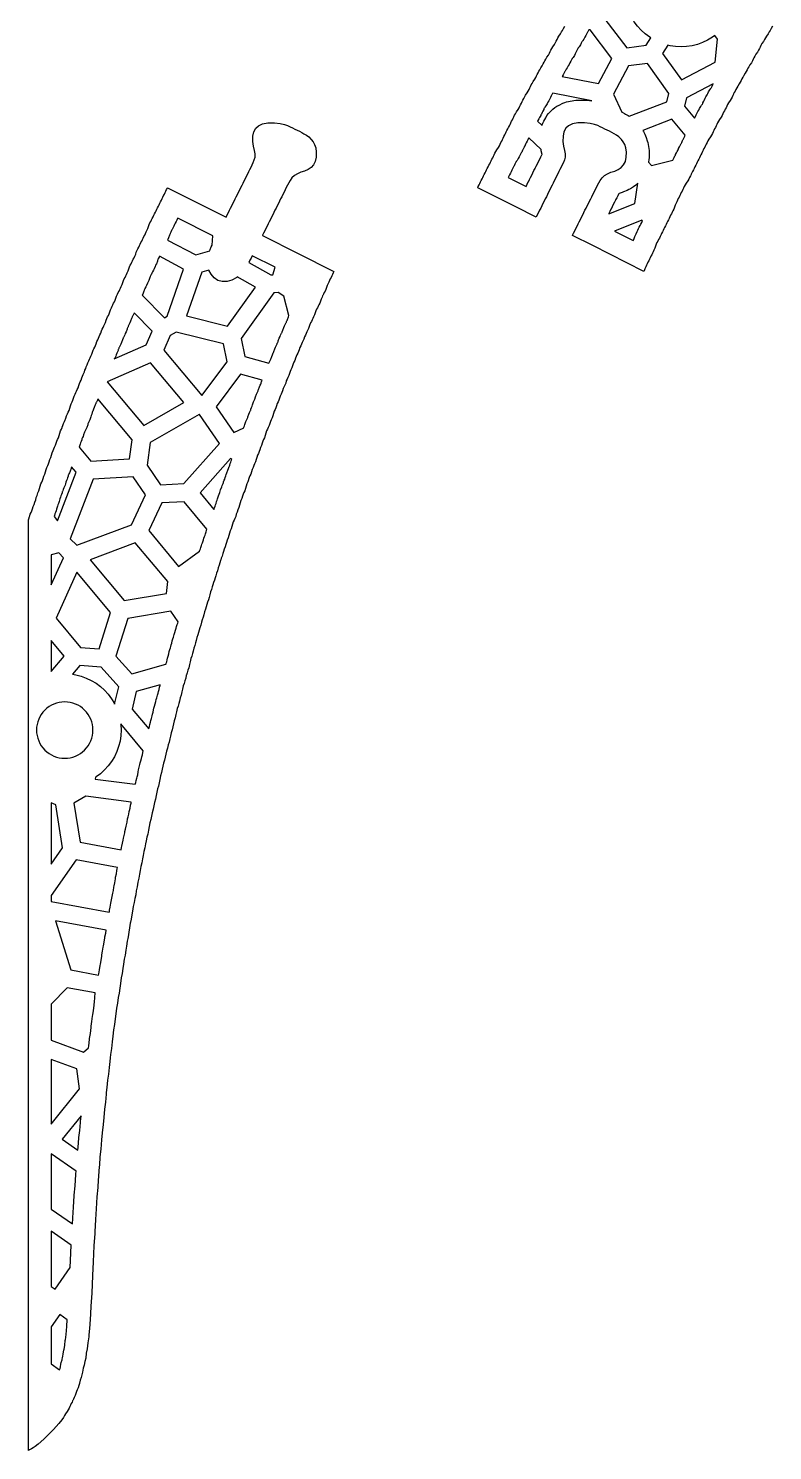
# Model space of a CAD drawing. Header units: millimetres. Extents: x -12 to 3175, y -37 to 611.
# Drawn here: x 1287.9 to 1451.6, y -12.7 to 300.1 of the extents above; entities that cross this region are included whole.
import ezdxf

# ---------------------------------------------------------------- set-up
doc = ezdxf.new("R2010")
doc.units = ezdxf.units.MM
doc.layers.add('default', color=7, linetype='Continuous')

msp = doc.modelspace()

# ---------------------------------------------------------------- linework, layer by layer
at = {"layer": 'default'}
for points in [[(1421.92, 300.6), (1421.19, 301.57), (1420.57, 302.62), (1420.05, 303.72), (1419.64, 304.86), (1419.34, 306.04), (1419.19, 307.07), (1417.58, 306.91), (1414.74, 302.15), (1419.55, 295.84), (1423.85, 296.41), (1424.85, 298.01), (1424.61, 298.15), (1423.63, 298.88), (1422.73, 299.69), (1421.92, 300.6)], [(1451.64, 300.58), (1451.3, 300.09), (1451.08, 299.68), (1450.86, 299.32), (1450.64, 298.91), (1450.3, 298.42), (1450.08, 298.02), (1449.86, 297.65), (1449.64, 297.24), (1449.3, 296.76), (1449.08, 296.35), (1448.88, 296), (1448.73, 295.66), (1448.53, 295.31), (1448.31, 294.91), (1447.97, 294.43), (1447.75, 294.02), (1447.55, 293.67), (1447.39, 293.33), (1447.19, 292.98), (1446.97, 292.57), (1446.64, 292.09), (1446.42, 291.69), (1446.22, 291.34), (1446.06, 291), (1445.86, 290.65), (1445.64, 290.24), (1445.3, 289.76), (1445.14, 289.46), (1445.14, 289.46), (1445.08, 289.35), (1444.88, 289), (1444.73, 288.66), (1444.53, 288.31), (1444.31, 287.91), (1443.97, 287.43), (1443.75, 287.02), (1443.55, 286.67), (1443.4, 286.33), (1443.21, 286), (1443.08, 285.7), (1443.06, 285.67), (1442.88, 285.33), (1442.73, 285), (1442.53, 284.65), (1442.31, 284.24), (1441.97, 283.76), (1441.75, 283.35), (1441.55, 283), (1441.4, 282.67), (1441.21, 282.33), (1441.06, 282), (1440.88, 281.67), (1440.73, 281.33), (1440.53, 280.98), (1440.31, 280.57), (1439.97, 280.09), (1439.75, 279.69), (1439.55, 279.34), (1439.4, 279), (1439.21, 278.67), (1439.06, 278.33), (1438.88, 278), (1438.73, 277.67), (1438.55, 277.33), (1438.39, 277), (1438.19, 276.65), (1437.97, 276.24), (1437.64, 275.76), (1437.42, 275.35), (1437.22, 275), (1437.06, 274.67), (1436.88, 274.33), (1436.73, 274), (1436.55, 273.67), (1436.4, 273.33), (1436.21, 273), (1436.06, 272.67), (1435.88, 272.33), (1435.73, 272), (1435.55, 271.67), (1435.4, 271.33), (1435.21, 271), (1435.06, 270.67), (1434.88, 270.33), (1434.73, 270), (1434.55, 269.67), (1434.4, 269.33), (1434.21, 269), (1434.06, 268.67), (1433.88, 268.33), (1433.76, 268.07), (1433.73, 268), (1433.55, 267.67), (1433.39, 267.33), (1433.19, 266.98), (1432.97, 266.57), (1432.64, 266.09), (1432.42, 265.69), (1432.22, 265.34), (1432.06, 265), (1431.88, 264.67), (1431.73, 264.33), (1431.55, 264), (1431.4, 263.67), (1431.21, 263.33), (1431.06, 263), (1430.88, 262.67), (1430.73, 262.33), (1430.55, 262), (1430.4, 261.65), (1430.21, 261.24), (1430.06, 260.76), (1429.88, 260.35), (1429.73, 260), (1429.55, 259.67), (1429.4, 259.33), (1429.21, 259), (1429.06, 258.67), (1428.88, 258.33), (1428.73, 258), (1428.55, 257.67), (1428.4, 257.33), (1428.21, 257), (1428.06, 256.67), (1427.88, 256.33), (1427.73, 256), (1427.55, 255.67), (1427.4, 255.33), (1427.21, 255), (1427.12, 254.8), (1427.06, 254.67), (1426.88, 254.33), (1426.73, 254), (1426.55, 253.67), (1426.4, 253.33), (1426.21, 253), (1426.06, 252.65), (1425.88, 252.24), (1425.73, 251.76), (1425.55, 251.35), (1425.4, 251), (1425.21, 250.67), (1425.06, 250.33), (1424.88, 250), (1424.73, 249.67), (1424.55, 249.33), (1424.4, 249), (1424.21, 248.67), (1424.06, 248.33), (1423.88, 248), (1423.73, 247.65), (1423.55, 247.24), (1423.4, 246.76), (1423.35, 246.66), (1412.08, 252.34), (1407.62, 254.58), (1407.62, 254.6), (1407.87, 255.1), (1408.12, 255.6), (1408.37, 256.1), (1408.62, 256.6), (1408.87, 257.1), (1409.12, 257.6), (1409.37, 258.1), (1409.62, 258.6), (1409.87, 259.1), (1410.12, 259.6), (1410.37, 260.1), (1410.62, 260.6), (1410.87, 261.1), (1411.12, 261.6), (1411.37, 262.1), (1411.62, 262.6), (1411.87, 263.1), (1412.12, 263.6), (1412.37, 264.1), (1412.62, 264.6), (1412.87, 265.1), (1413.13, 265.6), (1413.39, 266.12), (1413.71, 266.65), (1414.13, 267.21), (1414.68, 267.73), (1415.34, 268.14), (1416.09, 268.46), (1416.91, 268.74), (1417.66, 269.06), (1418.32, 269.49), (1418.86, 270.07), (1419.25, 270.82), (1419.46, 271.79), (1419.48, 272.89), (1419.33, 273.83), (1419.1, 274.54), (1418.79, 275.14), (1418.38, 275.7), (1417.85, 276.23), (1417.3, 276.64), (1416.76, 276.95), (1416.25, 277.22), (1415.75, 277.48), (1415.25, 277.73), (1414.75, 277.98), (1414.24, 278.23), (1413.73, 278.48), (1413.16, 278.72), (1412.46, 278.97), (1411.52, 279.19), (1410.25, 279.33), (1408.81, 279.31), (1407.61, 279.1), (1406.75, 278.71), (1406.15, 278.13), (1405.75, 277.38), (1405.54, 276.39), (1405.52, 275.24), (1405.66, 274.18), (1405.84, 273.28), (1405.98, 272.51), (1405.98, 271.8), (1405.84, 271.17), (1405.62, 270.62), (1405.37, 270.1), (1405.12, 269.6), (1404.87, 269.1), (1404.62, 268.6), (1404.37, 268.1), (1404.12, 267.6), (1403.87, 267.1), (1403.62, 266.6), (1403.37, 266.1), (1403.12, 265.6), (1402.87, 265.1), (1402.62, 264.6), (1402.37, 264.1), (1402.12, 263.6), (1401.87, 263.1), (1401.62, 262.6), (1401.37, 262.1), (1401.12, 261.6), (1400.87, 261.1), (1400.62, 260.6), (1400.37, 260.1), (1400.12, 259.6), (1399.87, 259.1), (1399.63, 258.61), (1395.16, 260.85), (1395.16, 260.85), (1386.77, 265.08), (1386.88, 265.33), (1387.06, 265.67), (1387.21, 266), (1387.4, 266.33)], [(1387.4, 266.33), (1387.55, 266.67), (1387.73, 267), (1387.88, 267.33), (1388.06, 267.67), (1388.21, 268), (1388.4, 268.33), (1388.55, 268.67), (1388.73, 269), (1388.88, 269.33), (1389.06, 269.67), (1389.21, 270), (1389.4, 270.33), (1389.55, 270.67), (1389.73, 271), (1389.88, 271.33), (1390.06, 271.67), (1390.21, 272), (1390.4, 272.33), (1390.55, 272.67), (1390.75, 273.02), (1390.97, 273.43), (1391.31, 273.91), (1391.53, 274.31), (1391.73, 274.66), (1391.88, 275), (1392.06, 275.33), (1392.21, 275.67), (1392.4, 276), (1392.55, 276.33), (1392.73, 276.67), (1392.88, 277), (1393.06, 277.33), (1393.21, 277.67), (1393.4, 278), (1393.55, 278.33), (1393.73, 278.67), (1393.88, 279), (1394.06, 279.33), (1394.21, 279.67), (1394.4, 280), (1394.55, 280.33), (1394.73, 280.67), (1394.88, 281), (1395.08, 281.35), (1395.3, 281.76), (1395.64, 282.24), (1395.86, 282.65), (1396.06, 283), (1396.21, 283.33), (1396.4, 283.67), (1396.55, 284), (1396.73, 284.33), (1396.88, 284.67), (1397.08, 285.02), (1397.3, 285.43), (1397.64, 285.91), (1397.86, 286.31), (1398.06, 286.66), (1398.21, 287), (1398.4, 287.33), (1398.55, 287.67), (1398.75, 288.02), (1398.97, 288.43), (1399.31, 288.91), (1399.53, 289.31), (1399.73, 289.66), (1399.88, 290), (1400.06, 290.33), (1400.22, 290.67), (1400.42, 291.02), (1400.64, 291.43), (1400.97, 291.91), (1401.19, 292.31), (1401.39, 292.66), (1401.55, 293), (1401.75, 293.35), (1401.97, 293.76), (1402.31, 294.24), (1402.53, 294.65), (1402.73, 295), (1402.88, 295.34), (1403.08, 295.69), (1403.3, 296.09), (1403.64, 296.57), (1403.86, 296.98), (1404.06, 297.33), (1404.22, 297.67), (1404.42, 298.02), (1404.64, 298.43), (1404.97, 298.91), (1405.2, 299.32), (1405.41, 299.68), (1405.64, 300.09), (1405.97, 300.57)], [(1410.56, 298.54), (1410.36, 298.18), (1410.08, 297.73), (1409.9, 297.46), (1409.8, 297.28), (1409.71, 297.13), (1409.54, 296.84), (1409.36, 296.51), (1409.08, 296.06), (1408.9, 295.8), (1408.81, 295.63), (1408.75, 295.53), (1408.67, 295.38), (1408.61, 295.26), (1408.39, 294.84), (1408.22, 294.54), (1408.03, 294.18), (1407.75, 293.73), (1407.57, 293.47), (1407.47, 293.3), (1407.42, 293.19), (1407.33, 293.05), (1407.28, 292.93), (1407.06, 292.5), (1406.89, 292.2), (1406.7, 291.85), (1406.42, 291.4), (1406.23, 291.13), (1406.14, 290.96), (1406.08, 290.86), (1406, 290.72), (1405.95, 290.6), (1405.73, 290.17), (1405.56, 289.87), (1405.37, 289.53), (1413.35, 287.97), (1416.3, 293.51), (1411.48, 299.82), (1411.22, 299.78), (1411.14, 299.63), (1411.08, 299.53), (1411, 299.38), (1410.95, 299.26), (1410.73, 298.84), (1410.56, 298.54)], [(1435.1, 296.6), (1433.92, 296.3), (1432.72, 296.12), (1431.5, 296.06), (1430.29, 296.12), (1429.08, 296.3), (1428.57, 296.43), (1427.44, 294.62), (1431.57, 288.77), (1439.02, 292.67), (1439.5, 297.76), (1438.93, 298.55), (1438.39, 298.15), (1437.35, 297.53), (1436.25, 297.01), (1435.1, 296.6)], [(1428.4, 283.97), (1428.8, 285.76), (1424.11, 292.41), (1419.95, 291.86), (1416.65, 285.65), (1418.47, 281.7), (1418.51, 281.68), (1418.56, 281.66), (1419.07, 281.39), (1419.31, 281.26), (1419.84, 280.94), (1420.07, 280.79), (1428.4, 283.97)], [(1435.22, 281.83), (1435.39, 282.13), (1435.58, 282.48), (1435.86, 282.94), (1436.04, 283.2), (1436.14, 283.37), (1436.19, 283.47), (1436.27, 283.61), (1436.32, 283.72), (1436.51, 284.09), (1436.59, 284.23), (1436.65, 284.37), (1436.84, 284.76), (1436.92, 284.91), (1436.99, 285.06), (1437.22, 285.5), (1437.39, 285.8), (1437.58, 286.15), (1437.86, 286.6), (1438.04, 286.87), (1438.14, 287.04), (1438.19, 287.14), (1438.27, 287.28), (1438.32, 287.39), (1438.51, 287.76), (1438.59, 287.9), (1438.6, 287.94), (1432.69, 284.84), (1432.28, 283.01), (1434.48, 280.38), (1434.51, 280.42), (1434.59, 280.57), (1434.65, 280.7), (1434.84, 281.09), (1434.92, 281.24), (1434.99, 281.39), (1435.22, 281.83)], [(1402.7, 281.75), (1403.31, 282.33), (1403.73, 282.69), (1404.18, 283), (1404.67, 283.25), (1405.53, 283.65), (1405.92, 283.81), (1406.32, 283.93), (1406.74, 284.02), (1407.94, 284.24), (1408.34, 284.29), (1408.75, 284.31), (1410.19, 284.33), (1410.81, 284.3), (1411.86, 284.18), (1403.28, 285.86), (1403.23, 285.8), (1403.14, 285.63), (1403.08, 285.53), (1403.01, 285.39), (1402.96, 285.28), (1402.77, 284.91), (1402.69, 284.76), (1402.62, 284.61), (1402.39, 284.17), (1402.22, 283.87), (1402.03, 283.52), (1401.75, 283.06), (1401.57, 282.8), (1401.47, 282.63), (1401.42, 282.53), (1401.34, 282.39), (1401.29, 282.28), (1401.1, 281.91), (1401.02, 281.77), (1400.96, 281.63), (1400.77, 281.24), (1400.69, 281.09), (1400.62, 280.94), (1400.39, 280.5), (1400.22, 280.2), (1400.03, 279.85), (1399.94, 279.7), (1400.95, 278.75), (1400.98, 278.87), (1401.13, 279.3), (1401.33, 279.7), (1401.72, 280.46), (1402, 280.93), (1402.33, 281.36), (1402.7, 281.75)], [(1290.18, 198.41), (1290.33, 198.93), (1290.52, 199.4), (1290.66, 199.91), (1290.85, 200.32), (1291, 200.68), (1291.18, 201.09), (1291.33, 201.6), (1291.52, 202.07), (1291.66, 202.59), (1291.85, 203.07), (1292, 203.57), (1292.18, 203.98), (1292.33, 204.35), (1292.52, 204.76), (1292.66, 205.26), (1292.85, 205.74), (1293, 206.26), (1293.18, 206.74), (1293.33, 207.24), (1293.52, 207.65), (1293.66, 208.02), (1293.72, 208.14), (1293.72, 208.14), (1293.85, 208.42), (1294, 208.91), (1294.18, 209.32), (1294.33, 209.68), (1294.52, 210.09), (1294.66, 210.59), (1294.85, 211.07), (1295, 211.57), (1295.18, 211.98), (1295.33, 212.35), (1295.36, 212.41), (1295.36, 212.41), (1295.52, 212.76), (1295.66, 213.24), (1295.85, 213.65), (1296, 214.02), (1296.06, 214.15), (1296.18, 214.42), (1296.33, 214.91), (1296.52, 215.32), (1296.66, 215.68), (1296.85, 216.09), (1297, 216.59), (1297.18, 217.07), (1297.33, 217.57), (1297.52, 217.98), (1297.66, 218.35), (1297.85, 218.76), (1298, 219.24), (1298.18, 219.65), (1298.33, 220), (1298.52, 220.34), (1298.66, 220.69), (1298.85, 221.09), (1299, 221.58), (1299.18, 221.98), (1299.18, 221.99), (1299.33, 222.35), (1299.52, 222.76), (1299.66, 223.24), (1299.85, 223.65), (1300, 224.02), (1300.18, 224.42), (1300.23, 224.58), (1300.23, 224.58), (1300.33, 224.91), (1300.52, 225.32), (1300.66, 225.68), (1300.85, 226.09), (1301, 226.57), (1301.18, 226.98), (1301.33, 227.33), (1301.52, 227.67), (1301.66, 228.02), (1301.85, 228.43), (1302, 228.91), (1302.18, 229.31), (1302.33, 229.66), (1302.52, 230), (1302.66, 230.35), (1302.85, 230.76), (1303, 231.24), (1303.18, 231.65), (1303.33, 232), (1303.52, 232.34), (1303.66, 232.69), (1303.85, 233.09), (1304, 233.57), (1304.18, 233.98), (1304.33, 234.33), (1304.52, 234.67), (1304.66, 235.02), (1304.85, 235.43), (1305, 235.91), (1305.18, 236.31), (1305.33, 236.66), (1305.52, 237), (1305.66, 237.35), (1305.85, 237.76), (1306, 238.24), (1306.18, 238.65), (1306.33, 239), (1306.52, 239.33), (1306.66, 239.67), (1306.85, 240), (1307, 240.35), (1307.18, 240.76), (1307.33, 241.24), (1307.4, 241.38), (1307.52, 241.65), (1307.66, 242), (1307.85, 242.33), (1308, 242.67), (1308.18, 243), (1308.33, 243.35), (1308.52, 243.76), (1308.66, 244.24), (1308.85, 244.65), (1309, 245), (1309.18, 245.33), (1309.33, 245.67), (1309.52, 246), (1309.66, 246.35), (1309.85, 246.76), (1310, 247.24), (1310.18, 247.65), (1310.33, 248), (1310.52, 248.33), (1310.66, 248.67), (1310.85, 249), (1311, 249.33), (1311.18, 249.67), (1311.33, 250.02), (1311.52, 250.43), (1311.66, 250.91), (1311.85, 251.31), (1312, 251.66), (1312.18, 252), (1312.33, 252.33), (1312.52, 252.67), (1312.66, 253), (1312.85, 253.33), (1313, 253.67), (1313.18, 254), (1313.33, 254.33), (1313.52, 254.67), (1313.66, 255), (1313.85, 255.34), (1314, 255.69), (1314.18, 256.09), (1314.33, 256.57), (1314.52, 256.98), (1314.66, 257.33), (1314.85, 257.67), (1315, 258), (1315.18, 258.33), (1315.33, 258.67), (1315.52, 259), (1315.66, 259.33), (1315.85, 259.67), (1316, 260), (1316.18, 260.33), (1316.33, 260.67), (1316.52, 261), (1316.66, 261.33), (1316.85, 261.67), (1317, 262), (1317.18, 262.33), (1317.33, 262.67), (1317.52, 263), (1317.66, 263.33), (1317.68, 263.37), (1317.7, 263.4), (1317.7, 263.4), (1317.85, 263.67), (1318, 264), (1318.18, 264.33), (1318.33, 264.67), (1318.52, 265), (1318.55, 265.08), (1331.41, 258.61), (1331.66, 259.1), (1331.91, 259.6), (1332.16, 260.1), (1332.41, 260.6), (1332.66, 261.1), (1332.91, 261.6), (1333.16, 262.1), (1333.41, 262.6), (1333.66, 263.1), (1333.91, 263.6), (1334.16, 264.1), (1334.41, 264.6), (1334.66, 265.1), (1334.91, 265.6), (1335.16, 266.1), (1335.41, 266.6), (1335.66, 267.1), (1335.91, 267.6), (1336.16, 268.1), (1336.41, 268.6), (1336.66, 269.1), (1336.91, 269.6), (1337.16, 270.1), (1337.4, 270.62), (1337.62, 271.17), (1337.77, 271.8), (1337.77, 272.51), (1337.63, 273.28), (1337.44, 274.18), (1337.3, 275.24), (1337.32, 276.39), (1337.54, 277.38), (1337.93, 278.13), (1338.54, 278.71), (1339.39, 279.1), (1340.6, 279.31), (1342.04, 279.33), (1343.3, 279.19), (1344.25, 278.97), (1344.94, 278.72), (1345.51, 278.48), (1346.03, 278.23), (1346.53, 277.98), (1347.03, 277.73), (1347.53, 277.48), (1348.04, 277.22), (1348.55, 276.95), (1349.08, 276.64), (1349.64, 276.23), (1350.16, 275.7), (1350.57, 275.14), (1350.88, 274.54), (1351.12, 273.83), (1351.26, 272.89), (1351.24, 271.79), (1351.03, 270.82), (1350.65, 270.07), (1350.1, 269.49), (1349.45, 269.06), (1348.69, 268.74), (1347.87, 268.46), (1347.12, 268.14), (1346.46, 267.73), (1345.91, 267.21), (1345.5, 266.65), (1345.18, 266.12), (1344.91, 265.6), (1344.66, 265.1), (1344.41, 264.6), (1344.16, 264.1), (1343.91, 263.6), (1343.66, 263.1), (1343.41, 262.6), (1343.16, 262.1), (1342.91, 261.6), (1342.66, 261.1), (1342.41, 260.6), (1342.16, 260.1), (1341.91, 259.6), (1341.66, 259.1), (1341.41, 258.6), (1341.16, 258.1), (1340.91, 257.6), (1340.66, 257.1), (1340.41, 256.6), (1340.16, 256.1), (1339.91, 255.6), (1339.66, 255.1), (1339.41, 254.6), (1339.4, 254.58), (1339.55, 254.51), (1347.15, 250.68), (1355.14, 246.66), (1355, 246.35), (1354.85, 246), (1354.66, 245.67), (1354.52, 245.33), (1354.33, 245), (1354.18, 244.67), (1354, 244.33), (1353.85, 243.98), (1353.66, 243.57), (1353.52, 243.09), (1353.33, 242.69), (1353.18, 242.34), (1353, 242), (1352.85, 241.67), (1352.66, 241.33), (1352.65, 241.29), (1352.52, 240.98), (1352.33, 240.57), (1352.18, 240.09), (1352, 239.69), (1351.85, 239.34), (1351.66, 239), (1351.52, 238.67), (1351.33, 238.33), (1351.18, 237.98), (1351, 237.57), (1350.85, 237.09), (1350.66, 236.69), (1350.52, 236.34), (1350.33, 236), (1350.18, 235.67), (1350, 235.33), (1349.9, 235.1), (1349.85, 234.98), (1349.66, 234.57), (1349.52, 234.09), (1349.33, 233.69), (1349.18, 233.34), (1349, 233), (1348.85, 232.65), (1348.66, 232.24), (1348.52, 231.76), (1348.33, 231.35), (1348.18, 231), (1348, 230.66), (1347.85, 230.31), (1347.66, 229.91), (1347.52, 229.43), (1347.33, 229.02), (1347.18, 228.67), (1347, 228.33), (1346.85, 227.98), (1346.66, 227.57), (1346.52, 227.09), (1346.33, 226.68), (1346.18, 226.32), (1346, 225.91), (1345.85, 225.42), (1345.66, 225.02), (1345.52, 224.65), (1345.33, 224.24), (1345.18, 223.76), (1345, 223.35), (1344.85, 222.98), (1344.66, 222.58), (1344.52, 222.09), (1344.33, 221.68), (1344.18, 221.32), (1344, 220.91), (1343.85, 220.42), (1343.66, 220.02), (1343.52, 219.65), (1343.33, 219.24), (1343.18, 218.76), (1343, 218.35), (1342.85, 217.98), (1342.66, 217.58), (1342.52, 217.09), (1342.33, 216.68), (1342.18, 216.32), (1342, 215.91), (1341.85, 215.42), (1341.85, 215.41), (1341.66, 214.93), (1341.52, 214.43), (1341.33, 214.02), (1341.18, 213.65), (1341, 213.24), (1340.85, 212.76), (1340.66, 212.35), (1340.52, 211.98), (1340.33, 211.57), (1340.18, 211.07), (1340, 210.59), (1339.85, 210.09), (1339.66, 209.68), (1339.52, 209.32), (1339.33, 208.91), (1339.18, 208.41), (1339, 207.93), (1338.85, 207.43), (1338.66, 207.02), (1338.52, 206.65), (1338.33, 206.24), (1338.18, 205.74), (1338, 205.26), (1337.85, 204.76), (1337.66, 204.35), (1337.52, 203.98), (1337.33, 203.57), (1337.18, 203.07), (1337, 202.59), (1336.85, 202.09), (1336.66, 201.68), (1336.52, 201.32), (1336.33, 200.91), (1336.32, 200.86), (1336.18, 200.4), (1336, 199.93), (1335.85, 199.41), (1335.66, 198.93), (1335.52, 198.43), (1335.33, 198.02), (1335.18, 197.65), (1335, 197.24), (1334.85, 196.74), (1334.66, 196.26), (1334.52, 195.74), (1334.33, 195.26), (1334.18, 194.74), (1334, 194.26), (1333.85, 193.74), (1333.66, 193.26), (1333.52, 192.76), (1333.33, 192.35), (1333.33, 192.34), (1333.33, 192.34), (1333.18, 191.98), (1333, 191.57), (1332.85, 191.07), (1332.66, 190.59), (1332.52, 190.07), (1332.33, 189.59), (1332.18, 189.07), (1332, 188.59), (1331.85, 188.07), (1331.66, 187.59), (1331.52, 187.07), (1331.33, 186.59), (1331.18, 186.07), (1331, 185.59), (1330.85, 185.07), (1330.66, 184.59), (1330.52, 184.07), (1330.33, 183.59), (1330.23, 183.23), (1330.18, 183.07), (1330, 182.59), (1329.85, 182.05), (1329.66, 181.5), (1329.52, 180.83), (1329.33, 180.28), (1329.18, 179.74), (1329, 179.26), (1328.85, 178.74), (1328.66, 178.26), (1328.52, 177.74), (1328.33, 177.26), (1328.18, 176.72), (1328, 176.17), (1327.85, 175.5), (1327.66, 174.95), (1327.52, 174.41), (1327.33, 173.93), (1327.18, 173.41), (1327, 172.92), (1326.85, 172.39), (1326.66, 171.83), (1326.52, 171.17), (1326.33, 170.61), (1326.18, 170.06), (1326, 169.5), (1325.85, 168.83), (1325.66, 168.28), (1325.52, 167.74), (1325.33, 167.26), (1325.18, 166.72), (1325, 166.17), (1324.85, 165.5), (1324.66, 164.94), (1324.52, 164.39), (1324.33, 163.83), (1324.18, 163.17), (1324, 162.61), (1323.85, 162.06), (1323.66, 161.5), (1323.52, 160.81), (1323.33, 160.19), (1323.18, 159.5), (1323, 158.94), (1322.85, 158.39), (1322.69, 157.93), (1322.66, 157.83), (1322.52, 157.17), (1322.33, 156.61), (1322.18, 156.06), (1322, 155.5), (1321.85, 154.81), (1321.66, 154.18), (1321.52, 153.48), (1321.33, 152.85), (1321.18, 152.17), (1321, 151.61), (1320.85, 151.06), (1320.66, 150.5), (1320.52, 149.81), (1320.33, 149.18), (1320.18, 148.48), (1320, 147.85), (1319.85, 147.15), (1319.66, 146.52), (1319.52, 145.82), (1319.33, 145.18), (1319.18, 144.48), (1319, 143.85), (1318.85, 143.15), (1318.66, 142.52), (1318.52, 141.82), (1318.33, 141.18), (1318.18, 140.48), (1318, 139.85), (1317.85, 139.15), (1317.66, 138.52), (1317.52, 137.82), (1317.33, 137.18), (1317.18, 136.46), (1317, 135.76), (1316.85, 134.91), (1316.66, 134.2), (1316.52, 133.48), (1316.33, 132.85), (1316.18, 132.13), (1316, 131.43), (1315.85, 130.57), (1315.66, 129.87), (1315.52, 129.13), (1315.33, 128.43), (1315.18, 127.57), (1315, 126.87), (1314.85, 126.13), (1314.66, 125.42), (1314.52, 124.55), (1314.33, 123.78), (1314.18, 122.91), (1314, 122.2), (1313.85, 121.46), (1313.66, 120.76), (1313.52, 119.89), (1313.33, 119.11), (1313.18, 118.22), (1313, 117.44), (1312.85, 116.56), (1312.66, 115.78), (1312.52, 114.89), (1312.33, 114.11), (1312.18, 113.2), (1312, 112.35), (1311.85, 111.31), (1311.66, 110.46), (1311.52, 109.56), (1311.33, 108.77), (1311.18, 107.87), (1311, 107.02), (1310.85, 105.98), (1310.66, 105.13), (1310.52, 104.21), (1310.38, 103.57), (1310.33, 103.35), (1310.18, 102.29), (1310, 101.37), (1309.85, 100.3), (1309.77, 99.93), (1309.66, 99.37), (1309.52, 98.3), (1309.33, 97.37), (1309.18, 96.3), (1309, 95.37), (1308.85, 94.3), (1308.66, 93.37), (1308.52, 92.28), (1308.33, 91.28), (1308.18, 90.06), (1308.09, 89.57), (1308, 89.05), (1307.85, 87.95), (1307.66, 86.94), (1307.52, 85.7), (1307.33, 84.63), (1307.18, 83.37), (1307, 82.29), (1306.85, 81.02), (1306.66, 79.87), (1306.52, 78.44), (1306.33, 77.22), (1306.18, 75.76), (1306, 74.46), (1305.92, 73.67), (1305.85, 72.87), (1305.66, 71.57), (1305.52, 70.1), (1305.33, 68.79), (1305.18, 67.16), (1305.05, 66.1), (1305, 65.72), (1304.85, 63.93), (1304.66, 62.4), (1304.52, 60.59), (1304.33, 59.07), (1304.18, 57.24), (1304, 55.64), (1303.85, 53.65), (1303.66, 51.9), (1303.54, 50.11), (1303.52, 49.7), (1303.33, 47.73), (1303.2, 45.48), (1303.18, 45.22), (1303, 43.1), (1302.85, 40.5), (1302.66, 38.15), (1302.53, 35.41), (1302.52, 35.07), (1302.33, 32.35), (1302.18, 28.87), (1302, 25.8), (1301.85, 21.93), (1301.66, 19.09), (1301.58, 17.41), (1301.52, 16.18), (1301.33, 14.2), (1301.22, 12.79), (1301.18, 12.34), (1301, 11.03), (1300.85, 9.73), (1300.66, 8.73), (1300.52, 7.67), (1300.33, 6.89), (1300.18, 6.13), (1300, 5.43), (1299.85, 4.59), (1299.66, 3.96), (1299.52, 3.39), (1299.33, 2.83), (1299.18, 2.17), (1299.15, 2.06), (1299.15, 2.06), (1299, 1.61), (1298.85, 1.1), (1298.66, 0.68), (1298.52, 0.32), (1298.33, -0.09), (1298.18, -0.57), (1298, -0.98), (1297.85, -1.33), (1297.66, -1.67), (1297.62, -1.75), (1297.62, -1.75), (1297.52, -2), (1297.33, -2.33), (1297.18, -2.67), (1297, -3), (1296.85, -3.34), (1296.64, -3.69), (1296.42, -4.09), (1296.09, -4.58), (1295.86, -4.99), (1295.62, -5.37), (1295.3, -5.88), (1294.61, -6.72), (1293.43, -8.04), (1291.32, -10.15), (1290.07, -11.26), (1289.38, -11.8), (1289.17, -11.92), (1288.94, -12.05), (1288.57, -12.28), (1288.16, -12.5), (1287.92, -12.67), (1287.92, -11.4), (1287.92, 4.97), (1287.92, 14.32), (1287.92, 22), (1287.92, 26.87), (1287.92, 39.03), (1287.92, 43.9), (1287.92, 52.66), (1287.92, 56.71), (1287.92, 75.15), (1287.92, 79.41), (1287.92, 80.3), (1287.92, 86.07), (1287.92, 105.8), (1287.92, 111.1), (1287.92, 128.72), (1287.92, 136.31), (1287.92, 153.56), (1287.92, 155.27), (1287.92, 167.14), (1287.92, 171.25), (1287.92, 183.21), (1287.92, 187.31), (1287.92, 192), (1288, 192.26), (1288.18, 192.74), (1288.23, 192.89), (1288.23, 192.89), (1288.33, 193.24), (1288.52, 193.65), (1288.66, 194.02), (1288.85, 194.43), (1289, 194.93), (1289.18, 195.41), (1289.33, 195.93), (1289.52, 196.41), (1289.66, 196.93), (1289.85, 197.41), (1290, 197.93), (1290.18, 198.41)], [(1424.27, 274.6), (1424.42, 273.66), (1424.47, 273.24), (1424.48, 272.81), (1424.46, 271.71), (1424.43, 271.22), (1424.35, 270.73), (1424.34, 270.69), (1424.98, 269.93), (1429.7, 271.15), (1429.84, 271.42), (1429.92, 271.57), (1429.98, 271.7), (1430.17, 272.09), (1430.25, 272.23), (1430.31, 272.37), (1430.51, 272.76), (1430.59, 272.9), (1430.65, 273.04), (1430.84, 273.42), (1430.92, 273.57), (1430.98, 273.7), (1431.17, 274.09), (1431.25, 274.23), (1431.31, 274.37), (1431.51, 274.76), (1431.59, 274.9), (1431.65, 275.04), (1431.84, 275.42), (1431.92, 275.57), (1431.98, 275.7), (1432.17, 276.09), (1432.25, 276.23), (1432.31, 276.37), (1432.43, 276.6), (1429.5, 280.11), (1423.09, 277.66), (1423.22, 277.45), (1423.53, 276.86), (1423.7, 276.49), (1423.84, 276.12), (1424.08, 275.41), (1424.19, 275.01), (1424.27, 274.6)], [(1398.41, 267.35), (1398.65, 267.84), (1398.9, 268.33), (1398.91, 268.35), (1399.15, 268.84), (1399.4, 269.33), (1399.41, 269.35), (1399.65, 269.84), (1399.9, 270.33), (1399.91, 270.35), (1400.15, 270.84), (1400.4, 271.33), (1400.41, 271.35), (1400.65, 271.83), (1400.87, 272.28), (1400.92, 272.39), (1400.76, 273.15), (1400.7, 273.51), (1398, 276.04), (1397.96, 275.96), (1397.77, 275.58), (1397.69, 275.43), (1397.63, 275.3), (1397.44, 274.91), (1397.36, 274.77), (1397.3, 274.63), (1397.1, 274.24), (1397.02, 274.1), (1396.96, 273.96), (1396.77, 273.58), (1396.69, 273.43), (1396.63, 273.3), (1396.44, 272.91), (1396.35, 272.76), (1396.29, 272.61), (1396.06, 272.17), (1395.89, 271.87), (1395.7, 271.52), (1395.42, 271.06), (1395.23, 270.8), (1395.14, 270.63), (1395.08, 270.53), (1395.01, 270.39), (1394.96, 270.28), (1394.77, 269.91), (1394.69, 269.77), (1394.63, 269.63), (1394.44, 269.24), (1394.36, 269.1), (1394.3, 268.96), (1394.1, 268.58), (1394.02, 268.43), (1393.96, 268.3), (1393.77, 267.91), (1393.69, 267.77), (1393.63, 267.63), (1393.47, 267.3), (1397.4, 265.33), (1397.41, 265.35), (1397.65, 265.84), (1397.9, 266.33), (1397.91, 266.35), (1398.15, 266.84), (1398.4, 267.33), (1398.41, 267.35)], [(1418.86, 264.14), (1418.55, 264.02), (1417.89, 263.79), (1417.81, 263.76), (1417.77, 263.68), (1417.58, 263.32), (1417.34, 262.86), (1417.1, 262.37), (1417.09, 262.35), (1416.84, 261.86), (1416.6, 261.38), (1416.59, 261.35), (1416.34, 260.86), (1416.1, 260.38), (1416.09, 260.35), (1415.84, 259.86), (1415.6, 259.38), (1415.59, 259.35), (1415.58, 259.34), (1415.59, 259.34), (1421.33, 261.63), (1422, 266.1), (1421.96, 266.06), (1421.52, 265.65), (1421.03, 265.29), (1420.37, 264.86), (1420, 264.65), (1419.62, 264.46), (1418.86, 264.14)], [(1328.16, 252.06), (1328.34, 252.46), (1328.47, 254.49), (1320.78, 258.36), (1320.75, 258.3), (1320.56, 257.91), (1320.48, 257.77), (1320.41, 257.63), (1320.22, 257.24), (1320.14, 257.1), (1320.08, 256.96), (1319.89, 256.58), (1319.81, 256.43), (1319.75, 256.3), (1319.56, 255.91), (1319.48, 255.77), (1319.41, 255.63), (1319.23, 255.26), (1319.17, 255.14), (1319.12, 255.03), (1319.07, 254.91), (1319.01, 254.8), (1318.96, 254.62), (1318.73, 254.02), (1318.57, 253.67), (1318.53, 253.57), (1324.72, 250.28), (1327.83, 251.21), (1327.91, 251.46), (1328.16, 252.06)], [(1421.83, 255.41), (1421.92, 255.56), (1421.98, 255.7), (1422.17, 256.09), (1422.25, 256.23), (1422.31, 256.37), (1422.51, 256.76), (1422.59, 256.9), (1422.65, 257.04), (1422.84, 257.42), (1422.92, 257.57), (1422.98, 257.7), (1423.03, 257.8), (1422.85, 257.93), (1416.85, 255.53), (1421, 253.44), (1421.05, 253.54), (1421.1, 253.71), (1421.33, 254.31), (1421.49, 254.66), (1421.61, 254.95), (1421.83, 255.41)], [(1316.5, 249.48), (1316.45, 249.36), (1316.4, 249.24), (1316.35, 249.13), (1316.29, 248.95), (1316.07, 248.35), (1315.91, 248.01), (1315.78, 247.72), (1315.56, 247.26), (1315.48, 247.11), (1315.41, 246.96), (1315.22, 246.58), (1315.14, 246.43), (1315.08, 246.3), (1314.9, 245.92), (1314.83, 245.81), (1314.78, 245.69), (1314.73, 245.57), (1314.68, 245.46), (1314.63, 245.29), (1314.4, 244.69), (1314.24, 244.34), (1314.12, 244.05), (1313.9, 243.59), (1313.81, 243.44), (1313.75, 243.3), (1313.56, 242.92), (1313.5, 242.81), (1313.45, 242.69), (1313.4, 242.57), (1313.35, 242.46), (1313.29, 242.29), (1313.07, 241.69), (1312.95, 241.44), (1317.84, 236.47), (1318.45, 236.82), (1322.05, 247.17), (1316.76, 249.98), (1316.75, 249.96), (1316.56, 249.59), (1316.5, 249.48)], [(1342.17, 247.59), (1337.16, 250.11), (1337.16, 250.1), (1336.91, 249.6), (1336.66, 249.1), (1336.41, 248.6), (1341.22, 245.88), (1341.72, 245.94), (1342.17, 247.59)], [(1331.74, 234.61), (1337.88, 243.18), (1333.88, 245.44), (1333.76, 245.33), (1332.69, 244.74), (1331.62, 244.43), (1330.56, 244.42), (1329.62, 244.69), (1328.81, 245.23), (1328.1, 246.03), (1327.6, 246.95), (1327.6, 246.97), (1326.06, 246.5), (1322.7, 236.87), (1331.74, 234.61)], [(1341.11, 227.08), (1341.16, 227.2), (1341.22, 227.38), (1341.44, 227.97), (1341.59, 228.29), (1341.7, 228.56), (1341.78, 228.75), (1341.83, 228.86), (1341.89, 229.05), (1342.11, 229.65), (1342.27, 229.99), (1342.39, 230.28), (1342.61, 230.73), (1342.67, 230.85), (1342.73, 230.97), (1342.78, 231.09), (1342.83, 231.2), (1342.89, 231.38), (1343.11, 231.98), (1343.27, 232.33), (1343.39, 232.62), (1343.61, 233.06), (1343.67, 233.18), (1343.73, 233.31), (1343.78, 233.43), (1343.83, 233.54), (1343.89, 233.71), (1344.11, 234.31), (1344.27, 234.66), (1344.39, 234.95), (1344.61, 235.39), (1344.67, 235.51), (1344.73, 235.64), (1344.78, 235.76), (1344.83, 235.87), (1344.89, 236.05), (1345.11, 236.65), (1345.25, 236.95), (1344.08, 241.25), (1342.83, 242.03), (1341.9, 241.93), (1334.71, 231.88), (1335.51, 227.93), (1340.84, 226.45), (1340.92, 226.62), (1341.03, 226.89), (1341.11, 227.08)], [(1310.9, 236.92), (1310.83, 236.81), (1310.78, 236.69), (1310.73, 236.57), (1310.68, 236.46), (1310.63, 236.29), (1310.4, 235.69), (1310.24, 235.34), (1310.12, 235.05), (1309.9, 234.61), (1309.84, 234.49), (1309.78, 234.36), (1309.73, 234.24), (1309.68, 234.13), (1309.63, 233.95), (1309.4, 233.35), (1309.24, 233.01), (1309.12, 232.72), (1308.9, 232.27), (1308.84, 232.15), (1308.78, 232.03), (1308.73, 231.91), (1308.68, 231.8), (1308.63, 231.62), (1308.4, 231.02), (1308.24, 230.67), (1308.12, 230.38), (1307.9, 229.94), (1307.84, 229.82), (1307.78, 229.69), (1307.73, 229.57), (1307.68, 229.46), (1307.63, 229.29), (1307.4, 228.69), (1307.24, 228.34), (1307.12, 228.05), (1306.9, 227.61), (1306.84, 227.49), (1306.82, 227.44), (1313.85, 230.52), (1315.13, 233.51), (1311.19, 237.52), (1311.15, 237.44), (1311.08, 237.3), (1310.9, 236.92)], [(1330.87, 230.7), (1320.39, 233.33), (1319.07, 232.56), (1317.7, 229.35), (1326.07, 219.35), (1331.66, 226.81), (1330.87, 230.7)], [(1305.26, 222.39), (1313.28, 212.81), (1322.11, 217.84), (1314.8, 226.57), (1305.26, 222.39)], [(1335.54, 213), (1335.77, 213.62), (1335.92, 213.95), (1336.03, 214.23), (1336.11, 214.41), (1336.16, 214.53), (1336.22, 214.71), (1336.44, 215.3), (1336.58, 215.62), (1336.7, 215.89), (1336.77, 216.07), (1336.82, 216.17), (1336.87, 216.35), (1337, 216.73), (1337.11, 217.02), (1337.2, 217.33), (1337.44, 217.96), (1337.58, 218.28), (1337.7, 218.56), (1337.78, 218.75), (1337.83, 218.86), (1337.88, 219.05), (1338.11, 219.64), (1338.25, 219.95), (1338.36, 220.23), (1338.44, 220.41), (1338.5, 220.53), (1338.55, 220.71), (1338.78, 221.3), (1338.92, 221.62), (1339.03, 221.89), (1339.11, 222.08), (1339.16, 222.2), (1339.22, 222.38), (1339.35, 222.72), (1334.58, 224.04), (1329.23, 216.9), (1333.12, 211.23), (1335.29, 212.27), (1335.33, 212.4), (1335.45, 212.69), (1335.54, 213)], [(1302.9, 217.94), (1302.84, 217.82), (1302.78, 217.69), (1302.73, 217.57), (1302.68, 217.46), (1302.63, 217.29), (1302.4, 216.7), (1302.26, 216.38), (1302.15, 216.11), (1302.07, 215.93), (1302.03, 215.83), (1301.97, 215.65), (1301.85, 215.27), (1301.73, 214.98), (1301.64, 214.67), (1301.41, 214.04), (1301.26, 213.72), (1301.15, 213.44), (1301.07, 213.25), (1301.02, 213.14), (1300.96, 212.95), (1300.74, 212.36), (1300.59, 212.05), (1300.48, 211.77), (1300.4, 211.59), (1300.35, 211.47), (1300.29, 211.29), (1300.07, 210.7), (1299.93, 210.38), (1299.82, 210.11), (1299.74, 209.93), (1299.69, 209.83), (1299.64, 209.65), (1299.51, 209.27), (1299.4, 208.98), (1299.31, 208.67), (1299.07, 208.04), (1299.05, 208), (1301.62, 204.93), (1310.19, 205.44), (1310.73, 209.63), (1303.21, 218.61), (1303.12, 218.38), (1302.9, 217.94)], [(1325.57, 215.16), (1325.51, 215.17), (1314.68, 209), (1314.04, 204.04), (1316.98, 199.76), (1322.11, 199.99), (1329.94, 208.8), (1325.57, 215.16)], [(1297.07, 202.71), (1296.93, 202.39), (1296.82, 202.11), (1296.74, 201.93), (1296.69, 201.83), (1296.64, 201.65), (1296.51, 201.28), (1296.41, 201), (1296.32, 200.69), (1296.18, 200.28), (1296.07, 199.98), (1295.97, 199.67), (1295.74, 199.04), (1295.6, 198.72), (1295.48, 198.44), (1295.41, 198.26), (1295.36, 198.16), (1295.31, 197.98), (1295.18, 197.61), (1295.08, 197.33), (1294.99, 197.03), (1294.85, 196.62), (1294.74, 196.34), (1294.65, 196.03), (1294.52, 195.62), (1294.41, 195.34), (1294.32, 195.03), (1294.18, 194.62), (1294.08, 194.34), (1293.99, 194.03), (1293.85, 193.61), (1293.73, 193.32), (1293.64, 193), (1293.55, 192.76), (1294.34, 191.81), (1298.45, 202.49), (1297.42, 203.71), (1297.4, 203.65), (1297.31, 203.34), (1297.07, 202.71)], [(1328.87, 194.69), (1329, 195.06), (1329.1, 195.33), (1329.19, 195.64), (1329.33, 196.05), (1329.44, 196.33), (1329.52, 196.64), (1329.66, 197.05), (1329.77, 197.33), (1329.86, 197.64), (1330, 198.05), (1330.11, 198.35), (1330.2, 198.66), (1330.44, 199.29), (1330.58, 199.61), (1330.7, 199.89), (1330.77, 200.07), (1330.82, 200.17), (1330.87, 200.35), (1331, 200.72), (1331.1, 201), (1331.19, 201.31), (1331.33, 201.72), (1331.44, 202.02), (1331.54, 202.33), (1331.77, 202.96), (1331.92, 203.28), (1332.03, 203.56), (1332.1, 203.74), (1332.15, 203.84), (1332.2, 204.02), (1332.33, 204.4), (1332.45, 204.69), (1332.54, 205), (1332.64, 205.26), (1332.4, 205.55), (1325.68, 197.99), (1328.74, 194.33), (1328.77, 194.4), (1328.82, 194.51), (1328.87, 194.69)], [(1313.67, 197.52), (1310.95, 201.48), (1302.14, 200.95), (1297.11, 187.86), (1298.59, 186.42), (1310.58, 190.94), (1313.67, 197.52)], [(1325.66, 185.38), (1325.77, 185.66), (1325.86, 185.97), (1325.99, 186.38), (1326.1, 186.66), (1326.19, 186.97), (1326.33, 187.38), (1326.44, 187.66), (1326.52, 187.97), (1326.66, 188.38), (1326.77, 188.66), (1326.86, 188.97), (1326.99, 189.38), (1327.1, 189.66), (1327.19, 189.96), (1322.15, 195.98), (1317.26, 195.77), (1314.39, 189.66), (1320.97, 181.8), (1325.58, 185.13), (1325.66, 185.38)], [(1294.58, 184.74), (1292.92, 184.36), (1292.92, 177.7), (1295.66, 183.69), (1294.58, 184.74)], [(1318.31, 175.86), (1318.56, 178.45), (1311.42, 186.98), (1301.51, 183.25), (1309.02, 174.27), (1318.31, 175.86)], [(1305.99, 171.66), (1298.6, 180.49), (1293.99, 170.42), (1299.38, 163.98), (1303.48, 163.65), (1305.99, 171.66)], [(1318.16, 160.29), (1318.21, 160.37), (1318.25, 160.51), (1318.35, 160.82), (1318.44, 161.25), (1318.53, 161.6), (1318.67, 162.05), (1318.78, 162.56), (1318.92, 163.07), (1319.06, 163.49), (1319.17, 163.91), (1319.25, 164.18), (1319.36, 164.5), (1319.45, 164.92), (1319.58, 165.41), (1319.72, 165.83), (1319.84, 166.24), (1319.92, 166.52), (1320.02, 166.83), (1320.12, 167.25), (1320.25, 167.75), (1320.4, 168.18), (1320.51, 168.6), (1320.66, 169.03), (1320.76, 169.3), (1320.84, 169.6), (1319.22, 171.96), (1309.77, 170.34), (1307.16, 162.01), (1310.64, 158.13), (1318.16, 160.29)], [(1292.92, 165.46), (1292.92, 158.65), (1295.77, 162.05), (1292.92, 165.46)], [(1303.96, 159.6), (1299.25, 159.97), (1297.64, 158.05), (1298.32, 157.95), (1299.5, 157.65), (1300.65, 157.24), (1301.75, 156.72), (1302.79, 156.1), (1303.77, 155.37), (1304.67, 154.56), (1305.49, 153.65), (1306.21, 152.68), (1306.84, 151.63), (1306.89, 151.52), (1307.8, 155.31), (1303.96, 159.6)], [(1314.53, 146.59), (1314.66, 147.04), (1314.77, 147.55), (1314.87, 147.92), (1315, 148.37), (1315.11, 148.89), (1315.2, 149.26), (1315.33, 149.7), (1315.44, 150.22), (1315.53, 150.59), (1315.67, 151.05), (1315.78, 151.56), (1315.92, 152.07), (1316.06, 152.49), (1316.17, 152.91), (1316.25, 153.18), (1316.35, 153.49), (1316.44, 153.91), (1316.53, 154.26), (1316.66, 154.71), (1316.77, 155.22), (1316.87, 155.59), (1316.92, 155.77), (1311.66, 154.26), (1310.74, 150.4), (1314.4, 146.03), (1314.44, 146.22), (1314.53, 146.59)], [(1302.07, 146.4), (1301.99, 147), (1301.84, 147.59), (1301.63, 148.16), (1301.37, 148.71), (1301.06, 149.23), (1300.7, 149.72), (1300.29, 150.17), (1299.84, 150.58), (1299.35, 150.94), (1298.83, 151.26), (1298.28, 151.52), (1297.7, 151.72), (1297.11, 151.87), (1296.51, 151.96), (1295.9, 151.99), (1295.3, 151.96), (1294.69, 151.87), (1294.1, 151.72), (1293.53, 151.52), (1292.98, 151.26), (1292.46, 150.94), (1291.97, 150.58), (1291.52, 150.17), (1291.11, 149.72), (1290.75, 149.23), (1290.44, 148.71), (1290.18, 148.16), (1289.97, 147.59), (1289.82, 147), (1289.73, 146.4), (1289.7, 145.79), (1289.73, 145.18), (1289.82, 144.58), (1289.97, 143.99), (1290.18, 143.42), (1290.44, 142.87), (1290.75, 142.34), (1291.11, 141.85), (1291.52, 141.4), (1291.97, 141), (1292.46, 140.63), (1292.98, 140.32), (1293.53, 140.06), (1294.1, 139.86), (1294.69, 139.71), (1295.3, 139.62), (1295.9, 139.59), (1296.51, 139.62), (1297.11, 139.71), (1297.7, 139.86), (1298.28, 140.06), (1298.83, 140.32), (1299.35, 140.63), (1299.84, 141), (1300.29, 141.4), (1300.7, 141.85), (1301.06, 142.34), (1301.37, 142.87), (1301.63, 143.42), (1301.84, 143.99), (1301.99, 144.58), (1302.07, 145.18), (1302.1, 145.79), (1302.07, 146.4)], [(1311.44, 133.88), (1311.53, 134.24), (1311.66, 134.69), (1311.77, 135.22), (1311.83, 135.47), (1311.96, 135.97), (1312.07, 136.62), (1312.16, 137.03), (1312.31, 137.6), (1312.43, 138.19), (1312.53, 138.58), (1312.66, 139.03), (1312.77, 139.55), (1312.87, 139.92), (1313, 140.37), (1313.11, 140.89), (1313.19, 141.23), (1308.22, 147.18), (1308.24, 147), (1308.3, 145.79), (1308.24, 144.57), (1308.07, 143.37), (1307.77, 142.19), (1307.36, 141.04), (1306.84, 139.94), (1306.21, 138.9), (1305.49, 137.92), (1304.67, 137.02), (1303.77, 136.2), (1302.79, 135.48), (1302.68, 135.41), (1302.59, 135.01), (1311.44, 133.88)], [(1293.92, 129.36), (1292.92, 129.76), (1292.92, 116.33), (1295.45, 119.91), (1293.92, 129.36)], [(1308.47, 120.27), (1308.61, 120.89), (1308.74, 121.6), (1308.83, 122.02), (1308.98, 122.59), (1309.1, 123.19), (1309.16, 123.46), (1309.29, 123.96), (1309.4, 124.62), (1309.47, 124.94), (1309.61, 125.56), (1309.74, 126.27), (1309.83, 126.69), (1309.98, 127.26), (1310.1, 127.86), (1310.16, 128.13), (1310.29, 128.64), (1310.4, 129.29), (1310.49, 129.69), (1310.56, 129.96), (1300.57, 131.24), (1297.91, 129.74), (1299.3, 121.14), (1308.32, 119.46), (1308.4, 119.94), (1308.47, 120.27)], [(1305.69, 105.71), (1305.73, 105.92), (1305.78, 106.18), (1305.92, 106.87), (1306.05, 107.73), (1306.11, 108.08), (1306.27, 108.81), (1306.4, 109.59), (1306.46, 109.92), (1306.61, 110.54), (1306.73, 111.27), (1306.78, 111.52), (1306.92, 112.2), (1307.05, 113.06), (1307.11, 113.41), (1307.27, 114.14), (1307.4, 114.92), (1307.46, 115.26), (1307.53, 115.54), (1298.45, 117.23), (1292.92, 109.38), (1292.92, 108.08), (1305.69, 105.71)], [(1303.41, 92.18), (1303.58, 93.07), (1303.71, 94.04), (1303.76, 94.34), (1303.92, 95.13), (1304.04, 96.06), (1304.09, 96.34), (1304.25, 97.13), (1304.38, 98.06), (1304.43, 98.34), (1304.58, 99.13), (1304.71, 100.06), (1304.76, 100.34), (1304.92, 101.13), (1305.01, 101.77), (1293.89, 103.83), (1297.27, 93.04), (1303.37, 91.91), (1303.41, 92.18)], [(1300.04, 74.98), (1301.15, 75.88), (1301.22, 76.37), (1301.36, 77.73), (1301.39, 77.96), (1301.55, 79.08), (1301.69, 80.39), (1301.73, 80.66), (1301.89, 81.7), (1302.03, 82.87), (1302.07, 83.13), (1302.23, 84.09), (1302.37, 85.22), (1302.4, 85.47), (1302.49, 85.97), (1302.57, 87.98), (1296.41, 89.13), (1292.92, 85.5), (1292.92, 77.58), (1300.04, 74.98)], [(1292.92, 59.15), (1299.17, 66.87), (1298.59, 71.25), (1292.92, 73.32), (1292.92, 59.15)], [(1299.03, 56.21), (1299.21, 57.73), (1299.35, 59.47), (1299.37, 59.67), (1299.52, 60.95), (1295.34, 55.79), (1298.79, 53.4), (1298.87, 54.09), (1299.01, 56.01), (1299.03, 56.21)], [(1297.67, 38.39), (1297.68, 38.54), (1297.86, 40.84), (1298.01, 43.38), (1298.02, 43.53), (1298.19, 45.58), (1298.34, 48.03), (1298.35, 48.2), (1298.41, 48.8), (1292.92, 52.6), (1292.92, 40.43), (1297.61, 37.19), (1297.67, 38.39)], [(1297.09, 27.56), (1297.19, 29.12), (1297.33, 32.51), (1292.92, 35.57), (1292.92, 23.4), (1293.8, 22.8), (1297.09, 27.56)], [(1294.97, 5.74), (1295.07, 6.31), (1295.16, 6.7), (1295.31, 7.25), (1295.43, 7.86), (1295.46, 8.03), (1295.6, 8.6), (1295.71, 9.43), (1295.75, 9.63), (1295.9, 10.47), (1296.03, 11.6), (1296.05, 11.72), (1296.21, 12.89), (1296.35, 14.6), (1296.35, 14.67), (1296.48, 16.07), (1294.81, 17.23), (1292.92, 14.51), (1292.92, 6.37), (1294.79, 5.08), (1294.83, 5.23), (1294.87, 5.37), (1294.97, 5.74)]]:
    msp.add_lwpolyline(points, dxfattribs=at)

doc.saveas('drawing.dxf')
